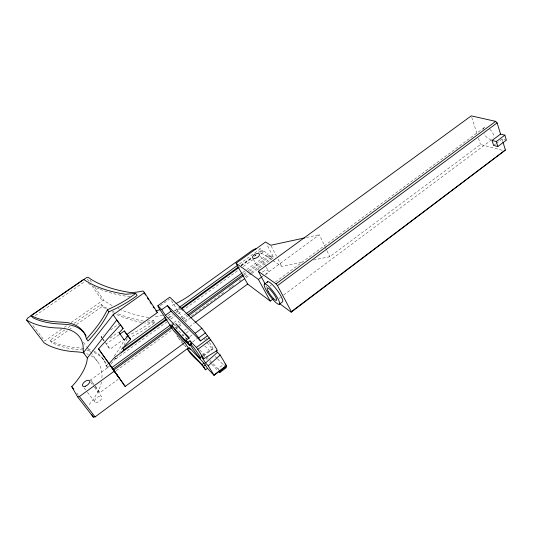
<?xml version="1.0" encoding="UTF-8"?>
<svg xmlns="http://www.w3.org/2000/svg" width="533" height="533" viewBox="0 0 533 533"><rect width="100%" height="100%" fill="white"/><g stroke="black" fill="none" stroke-linecap="round" stroke-linejoin="round"><path stroke-width="0.4" stroke-dasharray="2.67 2" d="M101.963 377.737L102.023 374.959A90.657 43.14 -39.5 0 0 88.918 354.672M127.32 338.575L124.615 343.998A88.571 40.648 -36.8 0 1 123.496 346.077M114.635 357.39L115.748 358.936L117.906 356.497M93.995 351.214A97.099 46.231 -39.6 0 1 104.834 362.134L106.16 365.938L107.633 367.97L108.579 366.917A88.571 40.648 -36.8 0 0 110.078 365.172M106.16 365.938L107.106 364.885A88.725 40.501 -36.7 0 0 108.119 363.726M147.355 321.106L153.497 320.473L154.83 322.505L153.591 323.451A60.755 28.535 -33.4 0 1 133.683 335.577L130.152 337.242M153.497 320.473L152.258 321.419A60.855 28.429 -33.3 0 1 132.311 333.558L128.766 335.23M209.989 360.475L217.964 368.716L224.513 363.766M493.598 145.389L495.55 143.93M496.203 143.444L502.059 139.053L506.35 140.119M279.065 298.467L280.398 297.467M283.729 294.982L491.16 140.166M203.773 355.871L212.914 349.048M313.557 259.997L329.847 256.699L480.486 144.503L503.145 150.533M192.713 341.846L197.297 338.455M270.058 285.901L271.397 284.915M275.414 281.944L484.244 127.64M182.406 335.717L183.672 334.784M186.217 332.918L188.755 331.06M185.324 339.314L187.163 337.962M182.952 341.686L181.686 342.619L176.896 335.87L180.114 339.288M189.941 336.543L193.119 334.211M184.531 330.273L186.443 328.881M189.688 326.502L194.352 323.091M95.134 386.731L99.804 392.741L118.139 379.323M261.483 277.173L319.38 234.727L325.31 247.179M116.234 370.688L171.886 330.147M175.244 327.708L177.922 325.75M178.595 325.263L181.273 323.311M184.631 320.866L188.655 317.935M191.334 315.982L224.866 291.558M228.884 288.633L230.896 287.167M231.569 286.674L233.581 285.208M238.944 281.304L240.956 279.838M244.98 276.907L250.343 273.003M251.016 272.51L271.803 257.372L270.944 255.74L249.451 271.377M176.023 328.688L177.949 327.282M178.588 326.816L181.793 324.484M184.991 322.152L190.354 318.241M245.973 277.693L251.25 273.849M251.909 273.369L273.669 257.506L266.653 244.101M171.226 324.444L173.252 322.978M173.925 322.492L177.296 320.04M180.66 317.595L185.377 314.17M242.655 272.583L246.019 270.138M246.692 269.651L268.259 253.994L269.112 255.613L271.803 257.372M174.271 324.564L178.981 321.139M182.346 318.694L187.05 315.269M243.554 274.195L247.585 271.264M248.258 270.777L269.112 255.613M174.884 325.623L179.588 322.205M182.946 319.76L187.649 316.342M244.074 275.288L248.778 271.863M169.134 317.981L173.172 315.063M176.536 312.631L180.574 309.713M241.123 265.92L251.216 258.625M254.574 256.193L255.92 255.22M259.957 252.302L262.649 250.357L268.259 253.994M115.748 358.936L166.789 321.985M170.82 319.067L174.844 316.149M178.209 313.717L181.566 311.285M182.233 310.799L238.651 269.951M243.354 266.547L253.428 259.258M260.817 253.908L263.502 251.962L262.649 250.357M93.568 384.513L90.623 379.942L109.018 366.611M167.962 315.609L171.333 313.171M174.711 310.739L178.755 307.814M239.47 263.982L260.384 248.884L261.23 250.483L263.502 251.962M168.295 317.661L172.339 314.736M175.703 312.305L180.421 308.9M241.029 265.088L251.13 257.785M258.538 252.429L261.23 250.483M241.103 265.76L251.19 258.472M118.932 334.791L106.2 343.905L110.038 349.155L122.41 340.261M160.313 305.702L169.514 299.113M110.098 338.115L118.632 332.012M101.99 338.002L101.057 336.689L103.762 334.764M110.518 329.954L118.626 324.177M64.733 329.96L49.922 340.334L51.335 342.199L68.357 330.26M69.037 329.78L73.121 326.916M76.525 324.524L102.403 306.375L104.228 307.694A271.544 117.413 -24.7 0 0 106.167 308.953M61.695 329.161L44.772 340.993L32.346 324.77M64.406 327.262L66.438 325.843M71.175 322.525L102.323 300.745L103.895 300.352L106.993 302.517A266.707 114.508 -24.7 0 0 112.263 305.669M68.104 327.602L70.123 326.189M74.16 323.358L101.09 304.49L102.916 305.802A271.97 116.954 -24.7 0 0 106.86 308.267M35.285 315.629L84.387 281.844M202.54 355.125L214.559 347.676M125.935 336.563L128.06 335.563M306.422 237.538L319.38 234.727M260.87 253.675A6.962 3.531 -28.2 0 1 263.209 254.201L281.797 266.42L302.971 262.136M154.83 322.505L144.769 323.105M130.119 296.308L126.967 296.381L120.598 295.242A277.233 111.164 -25 0 1 100.064 289.279M83.914 348.296L77.085 347.689A161.732 71.189 -30.5 0 1 50.495 340.674L49.922 340.334M82.955 349.968L78.518 349.621A161.486 71.469 -30.5 0 1 51.908 342.539L51.335 342.199M143.43 321.093L137.041 319.747A271.97 116.954 -24.7 0 1 117.033 313.351M141.578 322.425L138.38 321.745A271.544 117.413 -24.7 0 1 115.661 314.084M270.944 255.74L273.669 257.506M90.623 379.942L94.121 384.333M204.752 345.944L211.148 352.4M215.219 356.51L216.964 358.269M217.544 358.856L225.686 367.077M199.735 349.875L209.422 359.882M202.613 354.731L205.478 357.703M206.051 358.296L207.197 359.489M209.482 361.867L211.201 363.653M211.774 364.246L217.497 370.195M187.056 339.368L177.855 329.794L174.498 325.163M180.647 339.854L182.259 341.566M182.186 343.152L185.684 346.883L183.112 342.892M76.745 393.087L78.744 395.673M84.054 387.817L86.986 391.662M87.472 392.301L94.807 401.915M90.53 382.121L93.915 386.618M94.394 387.258L101.65 396.892A4.251 2.212 -38 0 1 97.546 402.302A4.251 2.212 -38 0 1 95.5 399.044A4.251 2.212 -38 0 1 101.65 396.892M83.448 342.279L86.373 346.27M86.859 346.936L90.27 351.593M90.757 352.253L97.572 361.567M101.057 336.689L102.003 337.982M102.476 338.628L104.375 341.22M102.376 358.036L103.828 360.041M102.463 338.655L104.335 341.28M104.801 341.939L110.038 349.155M95.3 385.959L99.804 392.741M101.09 304.49L102.403 306.375M87.365 279.059L88.764 281.091M92.036 285.835L102.323 300.745M89.884 279.998L92.216 283.389M95.021 287.46L103.895 300.352M171.479 300.719L184.118 320.766M217.964 368.716L219.29 370.828M266.187 285.848L266.973 287.294M253.362 259.251L259.245 270.131M260.544 256.333L265.98 266.52M266.367 267.246L268.312 270.891M271.164 245.993L276.48 256.206M277.999 259.125L281.797 266.42M325.663 247.912L326.709 250.11M327.055 250.843L329.847 256.699M107.633 367.97L106.3 364.152A96.913 46.384 -39.6 0 0 93.475 352.306M471.765 117.42L476.995 133.67M478.487 138.314L480.486 144.503M502.059 139.053L502.779 141.405M491.466 139.453A7.109 3.878 51.6 0 1 484.037 133.75M483.111 129.379A7.109 3.878 51.6 0 1 485.263 127.327M489.734 129.206A7.109 3.878 51.6 0 1 493.678 137.467M254.547 256.04A6.962 3.531 -28.2 0 1 256.073 255.094M99.398 289.013A277.233 111.164 -25 0 1 93.468 286.328M90.717 284.882A277.233 111.164 -25 0 1 87.472 282.983M262.476 272.063A3.804 1.999 -28.3 0 1 267.959 270.504A3.804 1.999 -28.3 0 1 265.9 274.462M101.463 381.961A48.11 23.612 -38.4 0 1 88.138 405.646M179.981 308.374A51.135 24.558 -31.6 0 1 174.398 310.999M162.665 315.123A51.135 24.558 -31.6 0 1 153.631 316.888M148.674 317.215A51.135 24.558 -31.6 0 1 146.682 317.182A266.707 114.508 -24.7 0 1 120.265 309.526M259.364 248.478A6.996 3.498 -28.2 0 1 260.384 248.884M174.631 304.223A51.355 24.331 -31.6 0 1 170.42 306.129M209.349 342.386A8.921 0.979 53.9 0 1 212.867 349.042A8.921 0.979 53.9 0 1 206.577 341.88M205.292 340.021A8.921 0.979 53.9 0 1 204.166 338.288M206.124 338.109A8.921 0.979 53.9 0 1 207.504 339.861M119.599 309.24A266.707 114.508 -24.7 0 1 118.066 308.56M86.719 353.779A90.657 43.14 -39.5 0 1 88.198 354.358M123.21 341.986A88.725 40.501 -36.7 0 1 114.175 356.164M122.703 347.476A88.571 40.648 -36.8 0 1 119.645 352.433M115.621 358.189A88.571 40.648 -36.8 0 1 111.057 364.006M87.792 348.975A97.099 46.231 -39.6 0 1 93.355 350.914M114.335 312.151A271.97 116.954 -24.7 0 1 112.383 311.225M86.946 350.434A96.913 46.384 -39.6 0 1 90.69 351.334M115.008 313.777A271.544 117.413 -24.7 0 1 110.984 311.745"/><path stroke-width="0.8" d="M216.205 350.334L217.431 352.326L220.189 355.058L226.592 365.858L214.066 375.339L208.216 365.765L205.531 362.94L201.128 355.997L203.793 358.789L217.311 350.394C213.173 342.239 207.13 335.65 201.9 328.288L169.794 297.187L157.881 305.709L158.341 307.115L173.465 330.553L184.811 342.546L188.302 347.982L95.101 416.906L93.322 417.126L77.578 396.812L71.755 386.632A48.989 22.826 -37.7 0 0 87.339 357.943L83.401 352.619L83.035 344.998L81.682 340.674A92.769 41.314 -38.6 0 0 58.863 328.022L56.032 327.935A170 69.836 -30.3 0 1 28.922 321.412L26.65 320.093L27.376 318.281L86.426 277.706L88.018 277.28L91.043 279.305A271.85 108.825 -25 0 0 130.358 292.497A52.194 23.412 -31.3 0 0 141.158 291.371L142.884 290.971L144.476 292.604L157.415 312.538L126.761 334.524M279.225 303.31L291.178 312.205L291.351 311.638L505.404 150.026L503.012 142.184M108.885 311.885L105.967 317.235A90.623 38.636 -36 0 1 89.018 339.954L88.025 341.007L86.479 338.875L85.293 335.21A99.564 44.099 -38.6 0 0 66.418 322.478L57.997 321.939A165.09 67.331 -30.3 0 1 31.634 315.876L31.074 315.563L83.701 279.405L85.487 280.618A277.68 110.657 -25 0 0 119.199 293.15L125.561 294.276L135.695 293.39L137.094 295.515L135.822 296.468A62.108 27.083 -32.9 0 1 115.388 308.8L108.885 311.885L107.433 309.78L113.942 306.688A62.214 26.97 -32.9 0 0 134.423 294.336L135.695 293.39M107.433 309.78L104.495 315.123A90.783 38.469 -35.9 0 1 87.472 337.822L86.479 338.875M505.404 150.026L291.178 312.205M87.339 357.943L116.774 320.033L123.116 328.408L119.199 332.725M83.401 352.619L113.143 314.763L144.476 292.604M121.151 352.839L123.849 349.788L122.763 348.236L130.632 339.328L124.296 330.953L119.605 334.311M172.199 327.582L113.756 370.095L114.888 371.668L109.138 363.579L114.635 357.39L167.115 319.44M123.709 339.328L124.282 340.054L128.153 335.723M184.811 342.546L125.195 386.458L98.525 348.902L120.578 324.717M205.531 362.94L217.431 352.326M208.216 365.765L220.189 355.058M214.026 374.926L226.585 365.418M219.789 372.574L226.272 367.663L226.259 366.591L219.729 371.534L219.789 372.574L218.643 371.381M207.484 368.35L203.972 363.16L189.295 347.636L187.396 349.042C191.787 357.017 200.768 361.814 205.525 369.822L207.484 368.35L214.066 375.339M187.396 349.042L202.007 364.639L203.972 363.16M205.525 369.822L203.373 366.457L205.338 364.978M497.849 146.508L506.35 140.119L504.851 135.155L500.554 134.116L492.059 140.459L493.598 145.389L497.849 146.508L496.316 141.545L492.059 140.459M496.316 141.545L504.851 135.155M279.179 304.336A12.545 2.625 53.5 0 0 270.691 288.48A12.545 2.625 53.5 0 0 265.92 289.646A12.545 2.625 53.5 0 0 279.179 304.336L282.263 302.024A12.532 2.685 53.5 0 0 276.74 289.666A12.532 2.685 53.5 0 0 267.286 282.323M304.803 237.885L270.784 245.26L265.547 241.989L236.066 263.235L247.665 284.069L270.244 301.098L273.242 298.86M188.995 338.642L176.236 324.297L189.382 337.842L186.03 340.307L187.936 342.293L189.955 340.807L196.384 347.476L209.316 337.889M203.793 358.789L197.81 349.355L210.735 339.748M191.447 343.152L191.653 344.158L189.655 345.637L189.435 344.644L191.447 343.152L189.955 340.807M207.277 335.897L200.521 340.9L198.649 337.922L205.432 332.912M495.677 121.371L471.265 115.874L258.312 271.33L276.067 283.849L495.677 121.371L497.136 122.87L500.554 134.116M291.351 311.638L277.486 285.608L497.136 122.87M157.881 305.709L161.732 309.68L167.442 305.576L195.125 333.278L201.9 328.288M264.601 283.996L267.706 281.71M195.018 322.605L247.665 284.069M236.066 263.235L258.412 279.419L261.483 277.173M191.027 317.748L244.654 278.659M111.937 367.504L170.553 324.937M186.05 313.684L241.975 273.076M189.655 345.637L175.917 331.206L171.826 325.436L173.765 324.024L165.35 315.303L161.732 309.68M113.063 369.063L171.579 326.516M187.723 314.783L242.881 274.688M188.322 315.849L243.401 275.774M77.578 396.812L79.377 396.565L114.175 371.228M181.247 309.227L239.104 267.379M165.35 315.303L171.033 311.212L200.521 340.9M122.763 348.236L165.263 317.555M179.428 307.328L237.445 265.441M123.849 349.788L166.276 319.12M181.093 308.414L238.338 267.033M160.04 309.766L155.843 310.819L157.415 312.538M225.552 364.812L226.592 365.858M171.826 325.436L187.33 342.819L186.03 340.307M276.067 283.849L277.486 285.608M120.251 324.877L123.116 328.408M127.24 335.13L130.632 339.328M71.755 386.632L73.747 389.217M79.377 396.565L95.101 416.906M26.65 320.093L44.112 342.846L46.438 344.265A166.809 73.494 -30.5 0 0 73.774 351.687L76.605 351.847A90.657 43.14 -39.5 0 1 84.381 353.053M31.074 315.563L33.113 317.821A164.824 67.644 -30.3 0 0 59.496 323.964L67.918 324.517A99.371 44.272 -38.6 0 1 86.139 335.943M195.125 333.278L198.649 337.922M196.384 347.476L197.81 349.355M202.007 364.639L203.373 366.457M98.525 348.902L109.138 363.579M113.756 370.095L125.195 386.458M119.092 332.679L124.282 340.054M113.143 314.763L118.879 323.085M124.296 330.953L126.348 333.931M144.216 293.023L145.556 295.075M147.335 297.82L148.667 299.872M150 301.925L151.339 303.983M153.118 306.722L154.004 308.087M189.501 348.562L190.201 349.648M187.936 342.293L189.435 344.644M167.442 305.576L171.033 311.212M91.696 414.334L93.322 417.126M258.412 279.419L270.244 301.098M258.312 271.33L265.008 283.676M256.513 248.571A6.996 3.498 -28.2 0 0 251.703 250.757L190.867 294.576A51.355 24.331 -31.6 0 1 176.03 303.537M190.521 344.018A8.961 0.806 54 0 1 198.762 354.645A8.961 0.806 54 0 1 198.316 356.204A8.961 0.806 54 0 1 190.301 344.764M119.445 378.363L110.331 365.658L119.445 378.363M268.206 291.411A7.755 1.626 53.5 0 0 276.394 300.452A7.755 1.626 53.5 0 0 271.11 290.625A7.755 1.626 53.5 0 0 268.206 291.411M85.327 386.225A4.311 2.152 -37.4 0 0 89.564 380.835A4.311 2.152 -37.4 0 0 83.348 383.054A4.311 2.152 -37.4 0 0 85.327 386.225M254.234 258.485A3.858 1.945 -28.3 0 0 259.504 254.654A3.858 1.945 -28.3 0 0 254.208 254.807A3.858 1.945 -28.3 0 0 254.234 258.485"/></g></svg>
